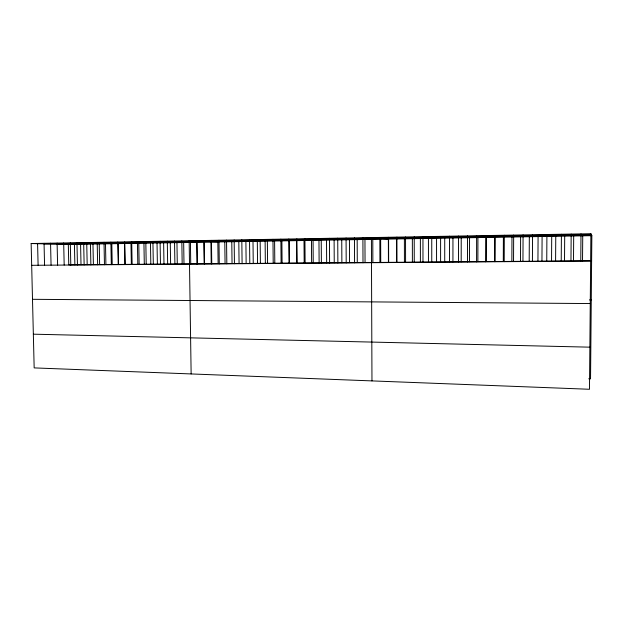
<?xml version="1.0" encoding="UTF-8"?>
<svg xmlns="http://www.w3.org/2000/svg" width="623" height="623" viewBox="0 0 623 623"><rect width="100%" height="100%" fill="white"/><g stroke="black" fill="none" stroke-linecap="round" stroke-linejoin="round"><path stroke-width="0.93" d="M440.601 262.174L440.609 236.358M444.721 261.917L444.729 238.15M449.502 262.104L449.518 236.203M452.929 261.855L452.952 238.009M458.466 262.034L458.497 236.047M461.191 261.792L461.222 237.869M467.491 261.964L467.53 235.891M469.508 261.73L469.555 237.729M476.572 261.894L476.634 235.728M477.872 261.66L477.927 237.589M485.722 261.824L485.792 235.572M486.29 261.598L486.361 237.449M494.763 261.528L494.841 237.308M494.927 261.753L495.02 235.408M503.291 261.465L503.384 237.161M504.202 261.683L504.311 235.245M511.865 261.395L511.974 237.02M513.539 261.613L513.663 235.081M520.501 261.333L520.626 236.872M522.946 261.535L523.079 234.918M529.192 261.263L529.324 236.724M532.416 261.465L532.564 234.754M537.937 261.193L538.085 236.576M541.948 261.387L542.111 234.583M546.745 261.123L546.901 236.429M551.55 261.317L551.729 234.412M555.599 261.06L555.771 236.281M561.222 261.239L561.416 234.248M564.516 260.99L564.703 236.133M570.956 261.169L571.174 234.077M573.495 260.92L573.697 235.977M580.768 261.092L580.994 233.905M582.528 260.85L582.739 235.829M590.892 233.726L589.475 389.274L34.164 367.897L31.15 243.531L590.892 233.726L591.85 235.673L590.542 378.846L588.735 378.784M43.976 243.85L591.227 234.412M56.6 244.177L591.554 235.066M31.15 243.531L68.312 244.473L591.85 235.673M591.624 260.78L68.764 264.837L68.312 244.473M31.68 265.312L590.643 261.014M589.451 299.912L591.266 299.928M32.505 299.305L590.254 303.557M33.346 334.185L589.856 347.167M37.582 243.414L38.104 265.266M70.313 242.845L70.796 265.016M63.686 242.962L64.177 265.063M57.106 243.071L57.604 265.118M50.556 243.188L51.063 265.164M44.054 243.305L44.568 265.219M97.196 242.37L97.647 264.806M92.967 244.06L93.395 264.65M90.413 242.495L90.872 264.861M86.753 244.161L87.181 264.697M83.669 242.612L84.144 264.907M80.577 244.263L81.013 264.744M76.972 242.729L77.447 264.962M74.425 244.372L74.869 264.791M124.725 241.888L125.145 264.596M124.553 243.523L124.943 264.401M118.168 243.632L118.565 264.456M117.778 242.012L118.214 264.65M111.813 243.741L112.218 264.502M110.878 242.137L111.315 264.705M105.497 243.85L105.91 264.549M104.018 242.254L104.462 264.752M99.221 243.951L99.633 264.604M152.923 241.397L153.32 264.378M150.462 243.095L150.821 264.207M145.813 241.522L146.21 264.432M143.929 243.204L144.302 264.253M138.742 241.646L139.147 264.487M137.434 243.313L137.815 264.308M131.71 241.771L132.123 264.541M130.978 243.422L131.36 264.354M181.823 240.891L182.181 264.16M176.955 242.643L177.282 263.996M174.533 241.015L174.899 264.214M170.274 242.76L170.616 264.051M167.291 241.148L167.657 264.269M163.631 242.869L163.981 264.097M160.088 241.272L160.469 264.323M157.027 242.978L157.385 264.152M210.924 242.074L211.22 263.731M204.056 242.191L204.352 263.786M203.97 240.501L204.297 263.988M197.218 242.308L197.53 263.841M196.541 240.634L196.884 264.043M190.428 242.417L190.739 263.895M191.136 373.94L189.158 240.766L217.84 241.958L218.12 263.677M183.668 242.534L183.995 263.942M238.811 241.607L239.076 263.521M234.155 239.972L234.443 263.755M231.779 241.724L232.052 263.576M226.538 240.112L226.834 263.817M224.786 241.841L225.067 263.622M218.969 240.244L219.28 263.872M211.446 240.369L211.765 263.926M265.102 239.434L265.351 263.521M260.157 241.249L260.391 263.35M257.291 239.567L257.556 263.576M253 241.366L253.25 263.404M249.535 239.707L249.8 263.638M245.89 241.49L246.14 263.459M241.817 239.839L242.098 263.7M289.212 240.758L289.407 263.124M288.846 239.014L289.056 263.334M281.884 240.883L282.094 263.186M280.88 239.154L281.105 263.397M274.603 241.008L274.813 263.241M272.967 239.294L273.209 263.459M267.36 241.124L267.586 263.295M321.219 238.453L321.39 263.085M318.96 240.26L319.124 262.898M313.05 238.593L313.229 263.147M311.453 240.385L311.625 262.953M304.927 238.734L305.122 263.21M304.001 240.509L304.18 263.015M296.86 238.874L297.062 263.272M296.579 240.634L296.774 263.07M349.433 239.746L349.558 262.657M346.061 238.017L346.201 262.898M341.747 239.878L341.879 262.719M337.728 238.165L337.876 262.961M334.107 240.003L334.247 262.781M329.442 238.305L329.606 263.023M326.514 240.135L326.662 262.836M372.78 239.357L372.866 262.478M371.97 380.902L371.401 237.573L388.581 239.092L388.651 262.353M364.953 239.489L365.047 262.54M362.898 237.721L363.007 262.766M357.166 239.621L357.283 262.602M354.448 237.869L354.573 262.828M405.542 236.974L405.589 262.439M404.382 238.827L404.428 262.228M396.921 237.122L396.983 262.509M396.454 238.959L396.516 262.291M388.355 237.277L388.433 262.571M380.653 239.224L380.739 262.415M379.851 237.425L379.937 262.633M431.755 236.514L431.762 262.236M428.437 238.422L428.453 262.049M422.955 236.67L422.978 262.306M420.369 238.554L420.393 262.112M414.217 236.826L414.256 262.376M412.348 238.695L412.387 262.174M436.559 238.282L436.567 261.979"/></g></svg>
